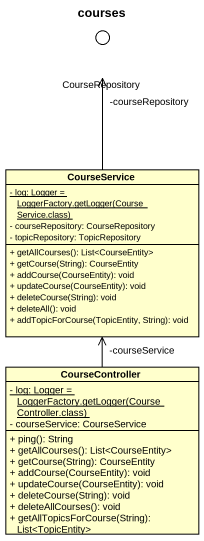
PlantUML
@startuml
title courses
allowmixing
hide circle
hide empty members
skinparam classAttributeIconSize 0
() CourseRepository <<interface>>
class CourseService {
  {static} {field} - log: Logger = LoggerFactory.getLogger(CourseService.class)
  - courseRepository: CourseRepository
  - topicRepository: TopicRepository
  + getAllCourses(): List<CourseEntity>
  + getCourse(String): CourseEntity
  + addCourse(CourseEntity): void
  + updateCourse(CourseEntity): void
  + deleteCourse(String): void
  + deleteAll(): void
  + addTopicForCourse(TopicEntity, String): void
}
class CourseController {
  {static} {field} - log: Logger = LoggerFactory.getLogger(CourseController.class)
  - courseService: CourseService
  + ping(): String
  + getAllCourses(): List<CourseEntity>
  + getCourse(String): CourseEntity
  + addCourse(CourseEntity): void
  + updateCourse(CourseEntity): void
  + deleteCourse(String): void
  + deleteAllCourses(): void
  + getAllTopicsForCourse(String): List<TopicEntity>
}
CourseService -up-> "-courseRepository" CourseRepository
CourseController -up-> "-courseService" CourseService
@enduml
